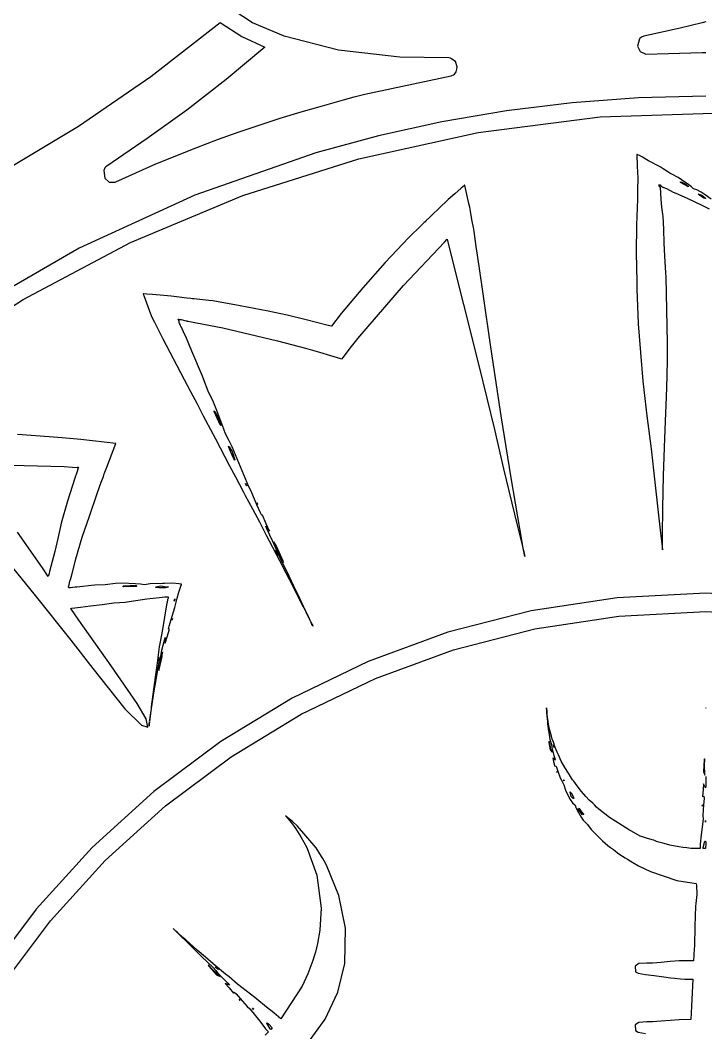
# Model space of a CAD drawing. Extents: x 0 to 285, y 0 to 248.
# Drawn here: x 109.45 to 142.7, y 144.62 to 193.77 of the extents above; entities that cross this region are included whole.
import ezdxf

# ---------------------------------------------------------------- set-up
doc = ezdxf.new("R2010")
doc.units = 0

msp = doc.modelspace()

# ---------------------------------------------------------------- linework, layer by layer
at = {"layer": 'Layer 1'}
for p, q in [((120.718602, 193.645054), (119.358, 194.534)), ((115.791222, 191.035358), (119.146678, 193.656384)), ((119.146678, 193.656384), (120.190856, 192.982339)), ((122.212082, 193.003977), (120.718602, 193.645054)), ((142.697285, 193.683545), (142.519671, 193.63318)), ((141.458571, 193.374831), (139.695751, 192.99886)), ((142.519671, 193.63318), (141.458571, 193.374831)), ((120.190856, 192.982339), (121.318208, 192.459154)), ((122.255485, 192.991238), (122.212082, 193.003977)), ((124.883255, 192.317218), (122.255485, 192.991238)), ((139.480362, 192.857687), (139.390739, 192.500236)), ((139.507323, 192.886869), (139.480362, 192.857687)), ((139.580946, 192.950569), (139.507323, 192.886869)), ((139.695751, 192.99886), (139.580946, 192.950569)), ((121.318208, 192.459154), (119.441618, 190.883284)), ((127.855208, 191.968488), (124.883255, 192.317218)), ((139.390739, 192.500236), (139.510118, 192.245994)), ((139.510118, 192.245994), (139.765671, 192.12945)), ((139.797373, 192.122784), (142.523224, 192.193001)), ((142.523224, 192.193001), (142.697282, 192.197889)), ((130.242655, 191.934731), (127.855208, 191.968488)), ((130.311094, 191.919917), (130.242655, 191.934731)), ((130.33598, 191.914289), (130.311094, 191.919917)), ((130.55617, 191.756511), (130.33598, 191.914289)), ((130.644844, 191.500552), (130.55617, 191.756511)), ((139.765671, 192.12945), (139.797373, 192.122784)), ((130.508113, 191.150212), (130.588699, 191.257609)), ((130.588699, 191.257609), (130.632401, 191.392709)), ((130.632401, 191.392709), (130.644844, 191.500552)), ((112.283998, 188.628303), (115.791222, 191.035358)), ((119.441618, 190.883284), (118.486141, 190.153418)), ((126.1667, 190.173563), (130.34887, 191.062526)), ((130.34887, 191.062526), (130.389902, 191.080588)), ((130.389902, 191.080588), (130.464267, 191.113176)), ((130.464267, 191.113176), (130.508113, 191.150212)), ((118.486141, 190.153418), (117.537923, 189.406659)), ((124.103321, 189.615822), (125.131231, 189.909279)), ((125.131231, 189.909279), (125.645411, 190.054748)), ((125.645411, 190.054748), (126.1667, 190.173563)), ((136.21453, 189.763556), (133.035707, 189.376092)), ((139.436359, 189.998656), (136.21453, 189.763556)), ((142.697391, 190.077815), (139.436359, 189.998656)), ((117.537923, 189.406659), (115.600473, 188.025289)), ((122.051341, 189.017796), (123.074961, 189.324735)), ((123.074961, 189.324735), (124.103321, 189.615822)), ((133.035707, 189.376092), (129.903692, 188.839842)), ((137.579973, 189.07365), (143.581185, 189.279222)), ((120.026771, 188.331483), (122.051341, 189.017796)), ((129.903692, 188.839842), (126.822286, 188.15838)), ((131.667052, 188.323746), (137.579973, 189.07365)), ((108.635214, 186.441775), (112.283998, 188.628303)), ((119.016931, 187.981291), (120.026771, 188.331483)), ((125.877052, 187.045918), (131.667052, 188.323746)), ((115.600473, 188.025289), (113.646263, 186.683919)), ((118.023227, 187.58725), (119.016931, 187.981291)), ((126.822286, 188.15838), (123.795292, 187.335285)), ((116.034497, 186.802278), (118.023227, 187.58725)), ((123.795292, 187.335285), (117.919745, 185.278501)), ((139.355823, 187.257549), (139.355527, 187.241403)), ((139.373885, 187.248958), (139.355823, 187.257549)), ((114.086807, 185.919239), (116.034497, 186.802278)), ((120.244601, 185.256572), (125.877052, 187.045918)), ((139.355527, 187.241403), (139.371822, 186.679375)), ((139.410326, 187.231477), (139.373885, 187.248958)), ((139.483802, 187.193705), (139.410326, 187.231477)), ((139.631345, 187.113119), (139.483802, 187.193705)), ((139.92347, 186.949281), (139.631345, 187.113119)), ((140.481942, 186.650193), (139.92347, 186.949281)), ((113.560775, 186.596814), (113.505816, 186.480821)), ((113.505816, 186.480821), (113.555441, 186.104704)), ((113.607881, 186.644812), (113.560775, 186.596814)), ((113.646263, 186.683919), (113.607881, 186.644812)), ((139.371822, 186.679375), (139.382637, 186.389327)), ((139.382637, 186.389327), (139.405006, 186.092757)), ((140.629485, 186.561756), (140.481942, 186.650193)), ((140.851244, 186.40814), (140.629485, 186.561756)), ((140.958488, 186.337181), (140.851244, 186.40814)), ((141.002783, 186.313037), (140.958488, 186.337181)), ((141.045444, 186.295852), (141.002783, 186.313037)), ((141.353272, 186.13542), (141.045444, 186.295852)), ((113.555441, 186.104704), (113.770304, 185.910821)), ((113.770304, 185.910821), (114.059696, 185.913758)), ((114.059696, 185.913758), (114.086807, 185.919239)), ((139.396412, 185.943882), (139.389746, 185.693833)), ((139.405006, 186.092757), (139.396412, 185.943882)), ((140.424886, 185.774084), (140.427406, 185.779418)), ((140.427406, 185.779418), (140.434219, 185.779861)), ((140.434219, 185.779861), (140.448894, 185.780454)), ((140.448894, 185.780454), (140.464894, 185.780158)), ((140.464894, 185.780158), (140.473335, 185.779875)), ((140.473335, 185.779875), (140.47778, 185.779593)), ((140.47778, 185.779593), (140.481929, 185.776771)), ((141.522591, 186.026245), (141.353272, 186.13542)), ((141.463347, 185.910539), (141.501, 185.919)), ((141.473273, 185.892759), (141.463347, 185.910539)), ((141.823762, 185.688185), (141.473273, 185.892759)), ((141.501, 185.919), (141.50053, 185.918238)), ((141.50053, 185.918238), (141.692368, 185.819136)), ((141.873957, 185.772192), (141.522591, 186.026245)), ((141.692368, 185.819136), (141.849094, 185.712775)), ((130.521619, 185.336859), (130.208313, 185.060586)), ((130.836861, 185.612838), (130.521619, 185.336859)), ((130.995072, 185.750602), (130.836861, 185.612838)), ((131.004849, 185.759196), (130.995072, 185.750602)), ((131.007516, 185.756825), (131.004849, 185.759196)), ((131.008848, 185.751195), (131.007516, 185.756825)), ((131.014182, 185.728533), (131.008848, 185.751195)), ((131.0247, 185.683053), (131.014182, 185.728533)), ((131.04603, 185.592248), (131.0247, 185.683053)), ((131.21461, 184.86727), (131.04603, 185.592248)), ((139.386489, 185.591471), (139.382933, 185.51607)), ((139.382933, 185.51607), (139.385304, 185.213429)), ((139.388561, 185.630136), (139.386489, 185.591471)), ((139.389746, 185.693833), (139.388561, 185.630136)), ((140.443405, 185.725051), (140.424886, 185.774084)), ((140.468884, 185.687575), (140.443405, 185.725051)), ((140.501918, 185.668759), (140.468884, 185.687575)), ((140.481929, 185.776771), (140.523697, 185.724774)), ((140.508288, 185.664909), (140.501918, 185.668759)), ((140.505917, 185.657205), (140.507992, 185.661946)), ((140.529624, 185.069698), (140.505917, 185.657205)), ((140.507992, 185.661946), (140.509027, 185.662982)), ((140.509027, 185.662982), (140.508288, 185.664909)), ((140.523697, 185.724774), (140.535551, 185.709368)), ((140.535551, 185.709368), (140.537032, 185.707443)), ((140.537032, 185.707443), (140.538364, 185.706111)), ((140.538364, 185.706111), (140.543995, 185.703444)), ((140.543995, 185.703444), (140.566364, 185.692629)), ((140.566364, 185.692629), (140.610955, 185.671149)), ((140.610955, 185.671149), (140.788126, 185.599747)), ((140.788126, 185.599747), (141.123061, 185.425537)), ((141.123061, 185.425537), (141.252384, 185.370284)), ((141.252384, 185.370284), (141.79545, 185.132371)), ((141.851168, 185.683443), (141.823762, 185.688185)), ((141.849094, 185.712775), (141.851168, 185.683443)), ((142.000909, 185.673979), (141.873957, 185.772192)), ((142.097643, 185.589245), (142.000909, 185.673979)), ((142.272296, 185.526287), (142.097643, 185.589245)), ((142.478056, 185.417555), (142.272296, 185.526287)), ((142.330387, 185.322436), (142.367273, 185.329991)), ((142.331, 185.323), (142.330387, 185.322436)), ((142.412914, 185.253108), (142.331, 185.323)), ((142.367273, 185.329991), (142.509795, 185.278737)), ((142.675521, 185.294602), (142.478056, 185.417555)), ((142.968089, 185.083655), (142.675521, 185.294602)), ((117.919745, 185.278501), (112.307467, 182.698102)), ((114.804327, 182.972114), (120.244601, 185.256572)), ((130.052769, 184.918228), (129.895597, 184.767279)), ((130.208313, 185.060586), (130.052769, 184.918228)), ((131.256097, 184.686543), (131.21461, 184.86727)), ((139.389896, 185.086181), (139.346786, 183.813991)), ((139.385304, 185.213429), (139.389896, 185.086181)), ((140.572141, 184.692249), (140.529624, 185.069698)), ((141.79545, 185.132371), (142.547388, 184.768993)), ((142.608748, 185.135489), (142.412914, 185.253108)), ((142.509795, 185.278737), (142.689483, 185.122304)), ((142.690669, 185.108528), (142.608748, 185.135489)), ((142.689483, 185.122304), (142.690669, 185.108528)), ((129.895597, 184.767279), (129.294611, 184.185845)), ((131.276835, 184.596181), (131.256097, 184.686543)), ((131.29387, 184.497522), (131.276835, 184.596181)), ((131.360976, 184.101999), (131.29387, 184.497522)), ((140.613627, 184.346202), (140.572141, 184.692249)), ((140.62696, 184.25258), (140.613627, 184.346202)), ((142.547388, 184.768993), (142.859658, 184.614053)), ((129.048706, 183.947192), (128.896422, 183.801424)), ((129.086778, 183.983633), (129.048706, 183.947192)), ((129.145141, 184.040077), (129.086778, 183.983633)), ((129.294611, 184.185845), (129.145141, 184.040077)), ((131.442451, 183.618039), (131.360976, 184.101999)), ((139.346786, 183.813991), (139.330494, 182.475731)), ((140.660437, 183.617521), (140.62696, 184.25258)), ((128.896422, 183.801424), (128.297953, 183.216437)), ((131.479634, 183.395084), (131.442451, 183.618039)), ((131.497558, 183.274056), (131.479634, 183.395084)), ((140.686508, 182.949874), (140.660437, 183.617521)), ((109.590858, 180.208951), (114.804327, 182.972114)), ((128.297953, 183.216437), (127.151383, 182.014607)), ((128.044665, 180.894424), (130.021395, 182.995144)), ((130.021395, 182.995144), (130.14879, 183.12743)), ((130.14879, 183.12743), (130.158715, 183.137799)), ((130.158715, 183.137799), (130.163753, 183.116469)), ((130.163753, 183.116469), (130.945612, 179.967539)), ((131.568367, 182.789946), (131.497558, 183.274056)), ((140.7311, 182.028763), (140.686508, 182.949874)), ((112.307467, 182.698102), (106.988873, 179.622702)), ((131.709391, 181.82173), (131.568367, 182.789946)), ((139.330494, 182.475731), (139.34975, 181.074221)), ((127.151383, 182.014607), (126.060063, 180.779007)), ((140.765765, 181.520659), (140.7311, 182.028763)), ((131.920042, 180.36926), (131.709391, 181.82173)), ((140.781468, 181.298454), (140.765765, 181.520659)), ((125.817145, 178.310644), (128.044665, 180.894424)), ((139.34975, 181.074221), (139.361, 180.724)), ((140.848868, 178.114424), (140.781468, 181.298454)), ((115.415311, 180.488651), (115.406563, 180.489244)), ((115.406563, 180.489244), (115.407895, 180.483317)), ((115.407895, 180.483317), (115.414, 180.469)), ((115.414, 180.469), (115.438297, 180.412115)), ((115.449974, 180.485984), (115.415311, 180.488651)), ((115.438297, 180.412115), (115.771751, 179.520189)), ((115.589815, 180.472059), (115.449974, 180.485984)), ((115.865495, 180.447023), (115.589815, 180.472059)), ((116.410635, 180.407027), (115.865495, 180.447023)), ((116.589437, 180.393844), (116.410635, 180.407027)), ((116.775938, 180.375178), (116.589437, 180.393844)), ((117.153537, 180.330305), (116.775938, 180.375178)), ((126.060063, 180.779007), (125.018223, 179.534977)), ((139.361, 180.724), (139.424847, 179.03762)), ((139.361, 180.724), (139.361, 180.724)), ((104.638822, 176.983489), (109.590858, 180.208951)), ((117.531432, 180.280679), (117.153537, 180.330305)), ((117.719714, 180.255793), (117.531432, 180.280679)), ((117.813779, 180.243657), (117.719714, 180.255793)), ((117.87348, 180.236695), (117.813779, 180.243657)), ((118.599936, 180.159069), (117.87348, 180.236695)), ((118.796216, 180.139367), (118.599936, 180.159069)), ((120.112556, 179.906647), (118.796216, 180.139367)), ((121.470366, 179.636744), (120.112556, 179.906647)), ((130.945612, 179.967539), (131.705255, 176.941859)), ((132.264311, 178.01079), (131.920042, 180.36926)), ((115.771751, 179.520189), (115.786268, 179.477229)), ((115.786268, 179.477229), (115.80687, 179.429085)), ((115.80687, 179.429085), (115.855161, 179.325834)), ((122.393698, 179.445352), (121.470366, 179.636744)), ((123.315844, 179.216628), (122.393698, 179.445352)), ((125.018223, 179.534977), (124.540336, 178.917989)), ((115.855161, 179.325834), (115.960633, 179.11237)), ((115.960633, 179.11237), (116.176318, 178.682331)), ((117.111049, 179.255012), (117.110456, 179.257233)), ((117.110456, 179.257233), (117.113863, 179.256641)), ((117.115344, 179.244198), (117.111049, 179.255012)), ((117.113863, 179.256641), (117.120678, 179.255605)), ((117.123788, 179.222718), (117.115344, 179.244198)), ((117.120678, 179.255605), (117.173414, 179.247754)), ((117.152377, 179.139318), (117.123788, 179.222718)), ((117.164821, 179.096951), (117.152377, 179.139318)), ((117.179931, 179.053102), (117.164821, 179.096951)), ((117.173414, 179.247754), (117.263776, 179.233386)), ((117.221113, 178.95963), (117.179931, 179.053102)), ((117.24452, 178.895337), (117.221113, 178.95963)), ((117.263776, 179.233386), (117.485388, 179.180353)), ((117.485388, 179.180353), (117.533975, 179.1685)), ((117.533975, 179.1685), (117.539755, 179.167021)), ((117.539755, 179.167021), (117.551309, 179.164651)), ((117.551309, 179.164651), (117.591899, 179.157242)), ((117.591899, 179.157242), (117.672781, 179.142132)), ((117.672781, 179.142132), (117.995866, 179.081545)), ((117.995866, 179.081545), (119.274426, 178.832975)), ((124.321984, 178.967169), (123.315844, 179.216628)), ((124.53693, 178.913829), (124.321984, 178.967169)), ((124.538855, 178.913547), (124.53693, 178.913829)), ((124.540336, 178.917989), (124.538855, 178.913547)), ((139.424847, 179.03762), (139.652236, 176.24452)), ((116.176318, 178.682331), (116.28446, 178.468125)), ((116.28446, 178.468125), (116.322826, 178.393317)), ((117.256074, 178.881266), (117.24452, 178.895337)), ((117.261555, 178.874157), (117.256074, 178.881266)), ((117.264377, 178.870747), (117.261555, 178.874157)), ((117.265712, 178.868969), (117.264377, 178.870747)), ((117.26808, 178.864527), (117.265712, 178.868969)), ((117.305855, 178.788976), (117.26808, 178.864527)), ((117.377404, 178.636692), (117.305855, 178.788976)), ((117.509097, 178.328274), (117.377404, 178.636692)), ((119.274426, 178.832975), (121.929766, 178.205618)), ((116.322826, 178.393317), (116.351121, 178.339099)), ((116.351121, 178.339099), (117.398591, 176.333779)), ((117.767299, 177.709954), (117.509097, 178.328274)), ((121.929766, 178.205618), (123.290096, 177.850538)), ((125.113204, 177.393682), (125.522206, 177.936897)), ((125.522206, 177.936897), (125.706043, 178.176137)), ((125.706043, 178.176137), (125.817145, 178.310644)), ((132.781748, 174.56856), (132.264311, 178.01079)), ((140.835389, 177.318787), (140.848868, 178.114424)), ((118.293925, 176.484424), (117.767299, 177.709954)), ((123.290096, 177.850538), (123.966483, 177.653073)), ((123.966483, 177.653073), (124.497108, 177.498415)), ((124.497108, 177.498415), (124.82019, 177.401384)), ((124.82019, 177.401384), (124.981807, 177.352204)), ((124.981807, 177.352204), (125.062542, 177.327464)), ((125.062542, 177.327464), (125.113204, 177.393682)), ((131.705255, 176.941859), (132.44534, 173.906109)), ((140.821464, 176.490708), (140.835389, 177.318787)), ((118.361179, 176.316141), (118.293925, 176.484424)), ((140.786356, 175.473608), (140.821464, 176.490708)), ((117.398591, 176.333779), (117.713528, 175.740644)), ((118.570049, 175.767149), (118.361179, 176.316141)), ((139.652236, 176.24452), (139.84584, 174.56881)), ((117.713528, 175.740644), (118.030393, 175.152691)), ((118.826326, 175.223491), (118.570049, 175.767149)), ((140.756581, 174.710708), (140.786356, 175.473608)), ((118.030393, 175.152691), (118.320441, 174.562074)), ((118.960381, 174.897149), (118.826326, 175.223491)), ((118.320441, 174.562074), (118.43747, 174.348906)), ((118.856, 174.813), (118.85539, 174.81264)), ((118.85539, 174.81264), (118.896877, 174.781827)), ((118.859252, 174.778718), (118.856, 174.813)), ((119.149153, 174.128845), (118.859252, 174.778718)), ((118.896877, 174.781827), (119.05968, 174.442743)), ((119.231472, 174.181948), (118.960381, 174.897149)), ((133.266301, 171.55725), (132.781748, 174.56856)), ((139.84584, 174.56881), (140.04449, 172.95857)), ((140.707845, 173.471848), (140.756581, 174.710708)), ((118.43747, 174.348906), (118.927946, 173.443648)), ((119.05968, 174.442743), (119.183965, 174.132697)), ((119.175817, 174.092404), (119.149153, 174.128845)), ((119.183965, 174.132697), (119.175817, 174.092404)), ((119.328203, 173.914562), (119.231472, 174.181948)), ((110.849853, 173.549595), (109.314563, 173.664843)), ((111.479581, 173.501005), (110.849853, 173.549595)), ((112.397282, 173.418345), (111.479581, 173.501005)), ((119.399013, 173.698134), (119.328203, 173.914562)), ((119.55826, 173.423196), (119.399013, 173.698134)), ((132.44534, 173.906109), (132.896562, 171.995899)), ((114.093432, 173.213325), (112.397282, 173.418345)), ((113.650801, 172.078455), (114.093432, 173.213325)), ((118.927946, 173.443648), (119.601966, 172.137978)), ((119.55, 173.095), (119.590885, 173.063594)), ((119.613114, 172.913533), (119.55, 173.095)), ((119.55, 173.095), (119.55, 173.095)), ((119.734688, 173.053596), (119.55826, 173.423196)), ((119.590885, 173.063594), (119.721836, 172.838725)), ((119.898823, 172.674369), (119.734688, 173.053596)), ((140.644294, 171.662668), (140.707845, 173.471848)), ((119.778877, 172.543047), (119.613114, 172.913533)), ((119.721836, 172.838725), (119.858272, 172.435943)), ((119.807615, 172.482755), (119.778877, 172.543047)), ((120.138802, 172.089379), (119.898823, 172.674369)), ((140.04449, 172.95857), (140.230105, 171.34581)), ((107.025279, 172.226359), (111.588899, 172.09674)), ((111.588899, 172.09674), (111.984422, 172.07526)), ((111.984422, 172.07526), (112.209737, 172.062521)), ((112.209737, 172.062521), (112.223811, 172.061632)), ((112.266029, 172.032004), (112.212107, 171.868166)), ((112.223811, 172.061632), (112.230773, 172.061336)), ((112.230773, 172.061336), (112.232255, 172.061336)), ((112.232255, 172.061336), (112.233141, 172.061928)), ((112.233141, 172.061928), (112.234919, 172.062964)), ((112.234919, 172.062964), (112.239364, 172.065188)), ((112.239364, 172.065188), (112.261733, 172.070669)), ((112.261733, 172.070669), (112.274027, 172.071558)), ((112.26825, 172.040891), (112.266029, 172.032004)), ((112.274027, 172.071558), (112.26825, 172.040891)), ((113.55541, 171.824105), (113.650801, 172.078455)), ((119.601966, 172.137978), (119.884905, 171.59728)), ((119.855167, 172.416538), (119.807615, 172.482755)), ((119.858272, 172.435943), (119.855167, 172.416538)), ((120.541287, 171.115386), (120.138802, 172.089379)), ((112.103226, 171.535452), (111.743554, 170.424282)), ((112.212107, 171.868166), (112.103226, 171.535452)), ((113.384017, 171.340887), (113.483119, 171.618196)), ((113.483119, 171.618196), (113.510376, 171.694486)), ((113.510376, 171.694486), (113.55541, 171.824105)), ((119.884905, 171.59728), (120.277614, 170.856602)), ((132.896562, 171.995899), (133.554732, 169.258789)), ((133.681083, 169.09449), (133.266301, 171.55725)), ((140.611852, 170.077618), (140.644294, 171.662668)), ((113.188626, 170.789081), (113.384017, 171.340887)), ((120.431951, 171.166992), (120.383065, 171.274095)), ((120.383065, 171.274095), (120.394, 171.267)), ((120.394, 171.267), (120.39373, 171.26654)), ((120.39373, 171.26654), (120.442467, 171.161215)), ((120.442467, 171.161215), (120.431951, 171.166992)), ((120.646909, 170.903402), (120.541287, 171.115386)), ((140.230105, 171.34581), (140.336762, 170.33049)), ((112.809842, 169.696431), (113.188626, 170.789081)), ((120.277614, 170.856602), (120.363237, 170.695431)), ((120.363237, 170.695431), (120.709577, 170.054002)), ((120.932961, 170.247161), (120.646909, 170.903402)), ((111.743554, 170.424282), (111.437504, 169.359172)), ((120.709577, 170.054002), (121.052068, 169.41598)), ((121.099909, 169.863338), (120.932961, 170.247161)), ((120.957449, 170.298149), (120.935229, 170.342144)), ((120.935229, 170.342144), (120.957, 170.282)), ((120.957, 170.282), (120.97478, 170.253115)), ((120.957, 170.282), (120.957, 170.282)), ((120.97478, 170.253115), (120.957449, 170.298149)), ((140.336762, 170.33049), (140.505195, 168.87372)), ((140.599113, 168.779948), (140.611852, 170.077618)), ((112.462463, 168.671481), (112.809842, 169.696431)), ((121.174416, 169.72424), (121.099909, 169.863338)), ((121.201227, 169.746905), (121.174416, 169.72424)), ((121.38284, 169.328421), (121.201227, 169.746905)), ((111.402545, 169.198743), (111.269816, 168.610939)), ((111.437504, 169.359172), (111.402545, 169.198743)), ((121.052068, 169.41598), (121.383004, 168.766996)), ((121.431873, 169.041629), (121.36151, 169.200876)), ((121.36151, 169.200876), (121.537199, 168.968153)), ((121.537199, 168.968153), (121.38284, 169.328421)), ((133.554732, 169.258789), (133.854706, 168.033409)), ((133.845957, 168.141991), (133.681083, 169.09449)), ((110.525276, 167.186471), (109.314706, 168.924391)), ((111.269816, 168.610939), (111.127901, 167.974545)), ((112.155377, 167.625491), (112.462463, 168.671481)), ((121.383004, 168.766996), (121.524324, 168.499907)), ((121.684148, 168.495304), (121.431873, 169.041629)), ((140.505195, 168.87372), (140.587705, 168.22118)), ((140.597778, 168.277768), (140.599113, 168.779948)), ((121.524324, 168.499907), (122.029321, 167.538504)), ((121.836582, 168.177403), (121.684148, 168.495304)), ((121.743, 168.443), (122.060012, 167.782601)), ((121.882703, 168.230428), (121.743, 168.443)), ((121.743, 168.443), (121.743, 168.443)), ((121.9185, 167.986308), (121.836582, 168.177403)), ((122.201332, 167.513584), (121.882703, 168.230428)), ((133.920774, 167.740617), (133.845957, 168.141991)), ((140.587705, 168.22118), (140.602185, 168.065711)), ((140.602185, 168.065711), (140.597778, 168.277768)), ((108.4164, 167.99167), (110.17048, 165.84237)), ((111.127901, 167.974545), (110.878293, 167.005146)), ((112.104269, 167.414544), (112.155377, 167.625491)), ((121.911686, 167.818828), (121.814212, 168.022217)), ((121.814212, 168.022217), (121.908, 167.845)), ((121.908, 167.845), (121.90798, 167.8449)), ((121.90798, 167.8449), (121.934348, 167.779571)), ((121.934348, 167.779571), (121.911686, 167.818828)), ((122.026343, 167.740699), (121.9185, 167.986308)), ((122.488527, 166.782112), (122.026343, 167.740699)), ((122.060012, 167.782601), (122.188, 167.508253)), ((133.854706, 168.033409), (133.920774, 167.740617)), ((110.813707, 166.771396), (110.525276, 167.186471)), ((111.97791, 166.917551), (112.104269, 167.414544)), ((122.029321, 167.538504), (122.335814, 166.942999)), ((122.188, 167.508253), (122.222812, 167.447666)), ((122.222812, 167.447666), (122.201332, 167.513584)), ((110.833852, 166.857166), (110.813707, 166.771396)), ((110.846888, 166.909755), (110.833852, 166.857166)), ((110.878293, 167.005146), (110.846888, 166.909755)), ((111.88621, 166.598465), (111.890655, 166.613575)), ((111.890655, 166.613575), (111.908435, 166.674016)), ((111.908435, 166.674016), (111.97791, 166.917551)), ((122.335814, 166.942999), (122.666897, 166.295943)), ((122.719768, 166.295338), (122.488527, 166.782112)), ((111.791545, 166.250197), (111.796876, 166.280863)), ((111.806655, 166.22546), (111.791545, 166.250197)), ((111.796876, 166.280863), (111.805625, 166.310194)), ((111.805625, 166.310194), (111.820142, 166.366484)), ((111.832281, 166.220422), (111.806655, 166.22546)), ((111.820142, 166.366484), (111.833178, 166.474773)), ((111.885621, 166.221461), (111.832281, 166.220422)), ((111.833178, 166.474773), (111.860881, 166.535213)), ((111.860881, 166.535213), (111.879397, 166.580837)), ((111.879397, 166.580837), (111.883842, 166.591948)), ((111.883842, 166.591948), (111.88621, 166.598465)), ((112.002354, 166.230645), (111.885621, 166.221461)), ((112.121751, 166.248865), (112.002354, 166.230645)), ((112.190932, 166.255384), (112.121751, 166.248865)), ((112.335362, 166.266346), (112.190932, 166.255384)), ((112.909684, 166.331539), (112.335362, 166.266346)), ((113.065521, 166.341168), (112.909684, 166.331539)), ((113.569629, 166.358203), (113.065521, 166.341168)), ((114.076847, 166.425606), (113.569629, 166.358203)), ((114.381709, 166.435679), (114.076847, 166.425606)), ((115.042391, 166.405312), (114.381709, 166.435679)), ((114.431188, 166.272936), (114.466, 166.307)), ((114.460669, 166.261232), (114.431188, 166.272936)), ((115.069656, 166.28138), (114.460669, 166.261232)), ((114.466, 166.307), (114.786864, 166.333072)), ((114.466, 166.307), (114.466, 166.307)), ((114.786864, 166.333072), (115.073802, 166.324628)), ((115.286815, 166.385164), (115.042391, 166.405312)), ((115.105947, 166.294712), (115.069656, 166.28138)), ((115.073802, 166.324628), (115.105947, 166.294712)), ((115.482355, 166.359685), (115.286815, 166.385164)), ((115.744999, 166.408422), (115.482355, 166.359685)), ((116.088229, 166.42916), (115.744999, 166.408422)), ((116.014011, 166.233884), (116.049, 166.266)), ((116.176517, 166.216104), (116.014011, 166.233884)), ((116.048664, 166.266026), (116.261832, 166.305873)), ((116.049, 166.266), (116.048664, 166.266026)), ((116.260949, 166.416273), (116.088229, 166.42916)), ((116.515601, 166.222916), (116.176517, 166.216104)), ((116.347458, 166.419378), (116.260949, 166.416273)), ((116.261832, 166.305873), (116.34791, 166.29032)), ((116.393235, 166.423526), (116.347458, 166.419378)), ((116.34791, 166.29032), (116.391905, 166.28395)), ((116.391905, 166.28395), (116.440346, 166.278616)), ((116.453376, 166.430339), (116.393235, 166.423526)), ((116.440346, 166.278616), (116.63307, 166.262174)), ((116.828604, 166.449152), (116.453376, 166.430339)), ((116.57115, 166.226176), (116.515601, 166.222916)), ((116.643145, 166.248545), (116.57115, 166.226176)), ((116.63307, 166.262174), (116.643145, 166.248545)), ((117.135839, 166.407666), (116.828604, 166.449152)), ((117.228572, 166.391966), (117.135839, 166.407666)), ((117.145912, 166.008737), (117.2422, 166.302194)), ((117.255532, 166.38826), (117.228572, 166.391966)), ((117.2422, 166.302194), (117.266051, 166.371521)), ((117.269457, 166.386335), (117.255532, 166.38826)), ((117.266051, 166.371521), (117.269011, 166.379816)), ((117.269011, 166.379816), (117.270493, 166.383965)), ((117.271235, 166.386039), (117.269457, 166.386335)), ((117.270493, 166.383965), (117.271235, 166.386039)), ((122.666897, 166.295943), (123.131897, 165.375278)), ((123.007152, 165.691101), (122.719768, 166.295338)), ((110.17048, 165.84237), (111.90797, 163.67618)), ((114.7375, 165.551591), (115.594171, 165.678097)), ((115.594171, 165.678097), (116.203009, 165.742983)), ((116.203009, 165.742983), (116.464767, 165.772461)), ((116.464767, 165.772461), (116.526391, 165.78209)), ((116.526391, 165.78209), (116.624457, 165.775571)), ((116.597355, 165.642255), (116.592464, 165.620925)), ((116.60046, 165.648625), (116.597355, 165.642255)), ((116.606087, 165.658994), (116.60046, 165.648625)), ((116.626235, 165.701064), (116.606087, 165.658994)), ((116.624457, 165.775571), (116.626235, 165.701064)), ((116.923865, 165.5766), (116.951701, 165.67452)), ((116.957032, 165.664891), (116.929939, 165.566381)), ((116.951701, 165.67452), (116.957032, 165.664891)), ((116.989625, 165.461376), (117.056729, 165.707132)), ((117.056729, 165.707132), (117.145912, 166.008737)), ((123.417785, 164.82199), (123.007152, 165.691101)), ((138.398633, 165.735236), (134.223034, 165.096161)), ((142.697, 165.953), (138.398633, 165.735236)), ((146.99535, 165.735235), (142.697, 165.953)), ((111.897589, 165.213842), (111.952399, 165.220658)), ((112.29178, 164.647518), (111.897589, 165.213842)), ((111.952399, 165.220658), (112.376807, 165.274133)), ((112.376807, 165.274133), (112.858399, 165.336202)), ((112.858399, 165.336202), (113.425315, 165.4119)), ((113.425315, 165.4119), (113.983341, 165.489672)), ((113.983341, 165.489672), (114.534704, 165.52478)), ((114.534704, 165.52478), (114.7375, 165.551591)), ((116.544913, 165.385831), (116.443878, 164.784845)), ((116.572466, 165.535598), (116.544913, 165.385831)), ((116.592464, 165.620925), (116.572466, 165.535598)), ((116.768753, 164.685441), (116.943852, 165.262726)), ((116.929939, 165.566381), (116.923865, 165.5766)), ((116.943852, 165.262726), (116.989625, 165.461376)), ((123.131897, 165.375278), (123.177225, 165.287431)), ((123.177225, 165.287431), (123.247738, 165.159443)), ((123.247738, 165.159443), (123.457646, 164.729551)), ((113.85491, 162.430218), (112.29178, 164.647518)), ((116.443878, 164.784845), (116.346551, 164.187858)), ((116.669504, 164.351245), (116.768753, 164.685441)), ((116.810037, 164.652085), (116.823961, 164.689561)), ((116.813, 164.682), (116.810037, 164.652085)), ((116.832993, 164.731047), (116.813, 164.682)), ((116.813, 164.682), (116.813, 164.682)), ((116.823961, 164.689561), (116.832993, 164.731047)), ((123.523404, 164.597268), (123.417785, 164.82199)), ((123.457646, 164.729551), (123.523404, 164.597268)), ((134.223034, 165.096161), (130.191529, 164.057099)), ((134.403018, 164.220346), (138.489932, 164.845858)), ((138.489932, 164.845858), (142.697, 165.059)), ((142.697, 165.0593), (146.904103, 164.846158)), ((142.697, 165.059), (142.697, 165.0593)), ((116.346551, 164.187858), (116.236484, 163.597091)), ((116.577954, 163.842545), (116.684021, 164.204591)), ((116.646246, 164.21822), (116.669504, 164.351245)), ((116.684021, 164.204591), (116.646246, 164.21822)), ((123.597374, 164.442511), (123.539601, 164.562354)), ((123.539601, 164.562354), (123.591301, 164.454362)), ((123.591301, 164.454362), (123.635, 164.364)), ((123.635, 164.364), (123.597374, 164.442511)), ((123.635, 164.364), (123.635, 164.364)), ((123.635, 164.364), (123.636185, 164.36148)), ((123.636185, 164.36148), (123.635, 164.364)), ((123.635, 164.364), (123.635, 164.364)), ((130.45713, 163.203337), (134.403018, 164.220346)), ((111.90797, 163.67618), (112.97633, 162.29926)), ((116.326272, 163.190451), (116.443301, 163.668338)), ((116.443301, 163.668338), (116.480926, 163.805365)), ((116.480926, 163.805365), (116.487446, 163.535312)), ((116.487446, 163.535312), (116.577954, 163.842545)), ((130.191529, 164.057099), (126.325442, 162.639375)), ((116.196783, 163.349557), (116.072645, 162.439854)), ((116.236484, 163.597091), (116.196783, 163.349557)), ((116.267462, 162.904402), (116.326272, 163.190451)), ((126.673141, 161.815703), (130.45713, 163.203337)), ((116.14184, 162.69047), (116.127165, 162.636402)), ((116.130571, 162.675806), (116.163755, 162.860235)), ((116.142, 162.69), (116.14184, 162.69047)), ((116.163755, 162.860235), (116.142, 162.69)), ((116.178582, 162.525764), (116.227169, 162.739525)), ((116.193755, 162.249481), (116.335371, 162.880686)), ((116.227169, 162.739525), (116.267462, 162.904402)), ((116.345, 163.11), (116.228863, 162.507829)), ((116.335371, 162.880686), (116.345, 163.11)), ((116.345, 163.11), (116.345, 163.11)), ((112.97633, 162.29926), (114.52805, 160.34061)), ((115.12695, 160.605478), (113.85491, 162.430218)), ((116.072645, 162.439854), (115.996801, 161.881678)), ((116.028519, 161.655171), (116.178582, 162.525764)), ((116.127165, 162.636402), (116.130571, 162.675806)), ((116.180569, 162.261331), (116.175088, 162.200151)), ((116.175088, 162.200151), (116.193755, 162.249481)), ((116.228863, 162.507829), (116.180569, 162.261331)), ((126.325442, 162.639375), (122.646098, 160.864313)), ((115.996801, 161.881678), (115.917398, 161.279207)), ((123.071923, 160.078318), (126.673141, 161.815703)), ((115.917398, 161.279207), (115.806298, 160.434686)), ((115.866747, 160.684443), (115.954295, 161.220549)), ((115.954295, 161.220549), (116.028519, 161.655171)), ((122.646098, 160.864313), (119.17482, 158.753239)), ((114.52805, 160.34061), (115.339833, 159.555045)), ((115.566175, 159.856946), (115.12695, 160.605478)), ((115.785707, 160.230109), (115.735488, 159.843772)), ((115.747932, 159.922726), (115.866747, 160.684443)), ((115.796965, 160.353211), (115.785707, 160.230109)), ((115.806298, 160.434686), (115.796965, 160.353211)), ((134.978, 160.383), (134.977927, 160.384016)), ((134.977927, 160.384016), (134.978, 160.383)), ((134.978, 160.383), (134.979693, 160.340613)), ((134.980729, 160.334393), (134.978, 160.383)), ((134.978, 160.383), (134.978, 160.383)), ((134.978, 160.383), (134.978, 160.383)), ((134.979693, 160.340613), (134.9831, 160.276916)), ((134.9831, 160.276916), (134.980729, 160.334393)), ((134.983, 160.277), (134.983739, 160.258187)), ((134.983739, 160.263518), (134.983, 160.277)), ((134.983889, 160.257891), (134.983739, 160.263518)), ((134.983739, 160.258187), (134.983889, 160.257891)), ((134.990856, 160.187478), (134.984339, 160.258288)), ((134.984339, 160.258288), (134.987006, 160.138888)), ((142.697, 160.382), (142.697037, 160.380445)), ((142.697037, 160.380445), (142.697, 160.382)), ((115.64127, 159.453461), (115.566175, 159.856946)), ((115.723192, 159.721262), (115.747932, 159.922726)), ((115.735488, 159.843772), (115.723192, 159.721262)), ((119.67435, 158.012053), (123.071923, 160.078318)), ((134.987006, 160.138888), (135.015595, 159.677001)), ((135.00819, 159.958015), (134.990856, 160.187478)), ((135.027149, 159.888984), (135.00819, 159.958015)), ((135.036181, 159.842174), (135.027149, 159.888984)), ((135.074845, 159.597897), (135.036181, 159.842174)), ((115.339833, 159.555045), (115.64127, 159.453461)), ((115.709184, 159.592142), (115.7, 159.508)), ((115.7, 159.508), (115.708295, 159.581031)), ((115.7, 159.508), (115.7, 159.508)), ((115.708295, 159.581031), (115.720295, 159.690209)), ((115.720295, 159.690209), (115.709184, 159.592142)), ((135.015595, 159.677001), (135.021076, 159.596268)), ((135.021076, 159.596268), (135.031298, 159.516117)), ((135.031298, 159.516117), (135.055592, 159.357463)), ((135.055592, 159.357463), (135.09633, 159.101488)), ((135.126692, 159.356287), (135.074845, 159.597897)), ((135.213351, 159.020316), (135.126692, 159.356287)), ((119.17482, 158.753239), (115.932933, 156.327476)), ((135.098455, 158.749671), (135.093863, 158.714413)), ((135.09633, 159.101488), (135.135438, 158.846991)), ((135.114011, 158.718562), (135.098455, 158.749671)), ((135.135438, 158.846991), (135.210839, 158.602869)), ((135.256754, 158.867292), (135.213351, 159.020316)), ((135.307418, 158.716044), (135.256754, 158.867292)), ((135.093863, 158.714413), (135.124823, 158.525985)), ((135.145563, 158.575165), (135.114011, 158.718562)), ((135.124823, 158.525985), (135.141118, 158.431475)), ((135.141118, 158.431475), (135.162, 158.338)), ((135.187332, 158.384812), (135.145563, 158.575165)), ((135.162, 158.338), (135.243921, 158.234306)), ((135.243921, 158.234306), (135.187332, 158.384812)), ((135.210839, 158.602869), (135.229799, 158.474881)), ((135.229799, 158.474881), (135.246391, 158.375779)), ((135.246391, 158.375779), (135.295867, 158.213422)), ((135.390078, 158.470138), (135.307418, 158.716044)), ((135.312, 158.557), (135.310369, 158.59107)), ((135.310369, 158.59107), (135.320148, 158.571368)), ((135.346812, 158.46797), (135.312, 158.557)), ((135.312, 158.557), (135.312, 158.557)), ((135.320148, 158.571368), (135.346812, 158.46797)), ((135.495846, 158.237869), (135.390078, 158.470138)), ((116.501293, 155.637781), (119.67435, 158.012053)), ((135.397944, 157.85345), (135.275287, 157.957737)), ((135.275287, 157.957737), (135.318989, 157.770494)), ((135.295867, 158.213422), (135.328323, 158.073135)), ((135.318989, 157.770494), (135.380316, 157.555252)), ((135.328323, 158.073135), (135.376614, 157.934925)), ((135.376614, 157.934925), (135.397944, 157.85345)), ((135.55436, 158.10825), (135.495846, 158.237869)), ((135.690795, 157.79583), (135.55436, 158.10825)), ((135.85789, 157.500891), (135.690795, 157.79583)), ((142.62355, 157.867133), (142.595404, 157.297699)), ((142.637325, 157.917202), (142.62355, 157.867133)), ((142.646074, 157.866684), (142.637325, 157.917202)), ((142.644, 157.647), (142.646074, 157.866684)), ((135.380316, 157.555252), (135.421647, 157.576289)), ((135.421647, 157.576289), (135.460012, 157.509036)), ((135.460012, 157.509036), (135.521489, 157.314088)), ((135.48, 157.285), (135.468446, 157.297886)), ((135.468446, 157.297886), (135.473927, 157.274628)), ((135.473927, 157.274628), (135.48563, 157.253148)), ((135.48563, 157.253148), (135.48, 157.285)), ((135.48, 157.285), (135.48, 157.285)), ((135.521489, 157.314088), (135.641332, 156.984783)), ((136.040395, 157.215), (135.85789, 157.500891)), ((142.595404, 157.297699), (142.651849, 157.115341)), ((142.651849, 157.115341), (142.644, 157.647)), ((142.644, 157.647), (142.644, 157.647)), ((135.641332, 156.984783), (135.700598, 156.885085)), ((135.700598, 156.885085), (135.809033, 156.64481)), ((135.825588, 156.84084), (135.800995, 156.891205)), ((135.800995, 156.891205), (135.811367, 156.891205)), ((135.811367, 156.891205), (135.835511, 156.839951)), ((135.826, 156.841), (135.825588, 156.84084)), ((135.835511, 156.839951), (135.826, 156.841)), ((136.086761, 157.144487), (136.040395, 157.215)), ((136.184827, 156.978278), (136.086761, 157.144487)), ((136.24023, 156.899914), (136.184827, 156.978278)), ((136.305706, 156.826587), (136.24023, 156.899914)), ((136.468802, 156.600245), (136.305706, 156.826587)), ((142.702512, 157.063462), (142.694811, 156.626461)), ((115.932933, 156.327476), (112.941763, 153.60835)), ((135.809033, 156.64481), (135.890655, 156.400688)), ((135.890655, 156.400688), (136.020423, 156.11434)), ((136.116082, 156.291551), (136.123784, 156.305773)), ((136.175484, 156.085348), (136.116082, 156.291551)), ((136.123784, 156.305773), (136.16067, 156.283404)), ((136.674564, 156.336712), (136.468802, 156.600245)), ((136.88625, 156.079546), (136.674564, 156.336712)), ((142.569642, 156.422183), (142.546238, 156.09095)), ((142.592457, 156.706604), (142.569642, 156.422183)), ((142.687848, 156.500102), (142.592457, 156.706604)), ((142.694811, 156.626461), (142.687848, 156.500102)), ((136.020423, 156.11434), (136.118918, 155.934209)), ((136.118918, 155.934209), (136.239946, 155.77111)), ((136.16067, 156.283404), (136.17845, 156.256593)), ((136.269402, 155.996762), (136.175484, 156.085348)), ((136.17845, 156.256593), (136.275628, 156.086235)), ((136.306881, 155.995726), (136.269402, 155.996762)), ((136.275628, 156.086235), (136.307, 155.996)), ((136.307, 155.996), (136.306881, 155.995726)), ((137.048903, 155.91319), (136.88625, 156.079546)), ((137.222814, 155.757056), (137.048903, 155.91319)), ((142.546238, 156.09095), (142.600898, 156.098062)), ((142.613641, 155.9837), (142.5929, 155.680029)), ((142.600898, 156.098062), (142.613641, 155.9837)), ((113.573625, 152.976375), (116.501293, 155.637781)), ((136.239946, 155.77111), (136.358603, 155.664453)), ((136.358603, 155.664453), (136.40009, 155.555275)), ((136.40009, 155.555275), (136.462009, 155.425063)), ((136.462009, 155.425063), (136.653104, 155.087906)), ((136.515311, 155.484063), (136.529089, 155.515911)), ((136.599599, 155.340519), (136.515311, 155.484063)), ((136.529089, 155.515911), (136.551012, 155.505689)), ((136.551012, 155.505689), (136.654113, 155.364665)), ((136.724623, 155.203049), (136.599599, 155.340519)), ((136.654113, 155.364665), (136.761513, 155.226898)), ((137.30592, 155.685357), (137.222814, 155.757056)), ((137.394061, 155.57233), (137.30592, 155.685357)), ((137.508273, 155.472336), (137.394061, 155.57233)), ((137.742625, 155.286278), (137.508273, 155.472336)), ((142.526777, 155.688443), (142.521, 155.653484)), ((142.521, 155.653484), (142.522927, 155.617642)), ((142.522927, 155.617642), (142.533, 155.664)), ((142.533, 155.664), (142.526777, 155.688443)), ((142.533, 155.664), (142.533, 155.664)), ((142.5929, 155.680029), (142.557792, 155.160368)), ((122.428188, 155.050198), (122.319996, 155.146617)), ((122.319996, 155.146617), (122.450111, 154.998944)), ((122.648321, 154.869768), (122.428188, 155.050198)), ((122.450111, 154.998944), (122.590545, 154.825623)), ((122.590545, 154.825623), (122.733792, 154.629789)), ((122.896891, 154.65023), (122.648321, 154.869768)), ((136.653104, 155.087906), (136.755613, 154.941845)), ((136.761806, 155.206012), (136.724623, 155.203049)), ((136.755613, 154.941845), (136.966856, 154.725567)), ((136.761513, 155.226898), (136.762, 155.206)), ((136.762, 155.206), (136.761806, 155.206012)), ((137.861872, 155.195324), (137.742625, 155.286278)), ((137.981122, 155.105552), (137.861872, 155.195324)), ((138.816609, 154.560864), (137.981122, 155.105552)), ((142.56594, 154.988531), (142.479862, 154.22415)), ((142.557792, 155.160368), (142.56594, 154.988531)), ((142.677853, 154.844558), (142.68, 154.929)), ((142.688224, 154.836264), (142.677853, 154.844558)), ((142.68, 154.929), (142.679334, 154.9287)), ((142.679334, 154.9287), (142.690592, 154.921738)), ((142.690592, 154.921738), (142.688224, 154.836264)), ((122.733792, 154.629789), (122.821636, 154.508614)), ((122.821636, 154.508614), (122.903703, 154.383437)), ((123.802891, 153.59595), (122.896891, 154.65023)), ((122.903703, 154.383437), (123.062653, 154.130718)), ((136.966856, 154.725567), (137.144027, 154.483807)), ((137.144027, 154.483807), (137.202244, 154.412122)), ((137.202244, 154.412122), (137.691242, 153.941345)), ((139.005483, 154.458945), (138.816609, 154.560864)), ((139.089621, 154.399678), (139.005483, 154.458945)), ((139.524401, 154.166808), (139.089621, 154.399678)), ((123.062653, 154.130718), (123.210492, 153.87222)), ((123.210492, 153.87222), (123.344547, 153.606762)), ((137.691242, 153.941345), (137.81923, 153.827429)), ((139.677128, 154.118071), (139.524401, 154.166808)), ((139.824671, 154.06074), (139.677128, 154.118071)), ((140.10376, 153.978969), (139.824671, 154.06074)), ((140.180643, 153.961638), (140.10376, 153.978969)), ((140.301671, 153.908902), (140.180643, 153.961638)), ((140.427881, 153.87083), (140.301671, 153.908902)), ((140.682231, 153.802984), (140.427881, 153.87083)), ((142.479862, 154.22415), (142.425198, 153.765522)), ((142.572372, 153.60407), (142.652806, 153.911303)), ((142.652806, 153.911303), (142.671026, 153.923156)), ((142.671026, 153.923156), (142.695466, 153.865089)), ((142.695466, 153.865089), (142.696059, 153.816648)), ((112.941763, 153.60835), (110.222632, 150.617185)), ((123.344547, 153.606762), (123.836655, 152.261242)), ((123.937841, 153.391669), (123.802891, 153.59595)), ((124.06435, 153.181614), (123.937841, 153.391669)), ((137.81923, 153.827429), (137.947813, 153.71366)), ((137.947813, 153.71366), (138.080988, 153.604782)), ((138.080988, 153.604782), (138.230159, 153.517677)), ((138.230159, 153.517677), (138.297116, 153.454127)), ((138.297116, 153.454127), (138.410442, 153.356656)), ((138.410442, 153.356656), (138.529839, 153.266884)), ((140.948728, 153.730992), (140.682231, 153.802984)), ((141.218038, 153.671443), (140.948728, 153.730992)), ((141.311217, 153.652185), (141.218038, 153.671443)), ((141.405284, 153.638113), (141.311217, 153.652185)), ((141.593416, 153.608782), (141.405284, 153.638113)), ((141.782287, 153.587006), (141.593416, 153.608782)), ((141.971458, 153.568943), (141.782287, 153.587006)), ((142.18122, 153.562277), (141.971458, 153.568943)), ((142.390832, 153.561685), (142.18122, 153.562277)), ((142.42342, 153.563316), (142.390832, 153.561685)), ((142.425198, 153.765522), (142.42342, 153.563316)), ((142.565108, 153.56793), (142.573, 153.604)), ((142.573255, 153.568076), (142.565108, 153.56793)), ((142.573, 153.604), (142.572372, 153.60407)), ((142.678877, 153.56793), (142.573255, 153.568076)), ((142.696059, 153.816648), (142.678877, 153.56793)), ((110.912219, 150.048707), (113.573625, 152.976375)), ((124.128493, 153.076438), (124.06435, 153.181614)), ((124.188192, 152.968889), (124.128493, 153.076438)), ((124.308478, 152.752761), (124.188192, 152.968889)), ((138.529839, 153.266884), (138.783596, 153.106602)), ((138.783596, 153.106602), (138.895141, 153.047335)), ((138.895141, 153.047335), (139.028316, 152.961712)), ((139.028316, 152.961712), (139.163266, 152.878905)), ((139.163266, 152.878905), (139.438799, 152.720251)), ((124.909021, 151.281771), (124.308478, 152.752761)), ((139.438799, 152.720251), (140.012839, 152.440287)), ((140.012839, 152.440287), (141.299549, 152.015729)), ((123.836655, 152.261242), (124.042268, 150.672932)), ((141.299549, 152.015729), (142.233249, 151.867593)), ((142.233249, 151.867593), (142.246285, 151.758861)), ((142.246285, 151.758861), (142.264951, 151.322599)), ((125.225589, 149.695381), (124.909021, 151.281771)), ((142.213548, 150.897152), (142.202586, 150.765755)), ((142.264951, 151.322599), (142.213548, 150.897152)), ((110.222632, 150.617185), (107.796866, 147.375305)), ((124.042268, 150.672932), (123.981534, 149.599542)), ((142.202586, 150.765755), (142.174144, 149.797835)), ((108.537947, 146.87565), (110.912219, 150.048707)), ((116.921406, 149.630777), (116.867337, 149.682624)), ((116.867337, 149.682624), (116.914, 149.637)), ((116.914, 149.637), (116.983475, 149.570043)), ((116.914, 149.637), (116.914, 149.637)), ((116.983475, 149.570043), (116.921406, 149.630777)), ((116.998, 149.556), (116.983629, 149.569925)), ((116.983629, 149.569925), (117.003628, 149.55037)), ((117.003628, 149.55037), (116.998, 149.556)), ((117.082811, 149.477052), (117.003707, 149.549639)), ((117.003707, 149.549639), (117.130955, 149.421945)), ((117.335236, 149.238701), (117.082811, 149.477052)), ((117.130955, 149.421945), (117.625126, 148.929394)), ((123.981534, 149.599542), (123.870432, 148.956335)), ((125.193133, 147.986041), (125.225589, 149.695381)), ((142.174144, 149.797835), (142.159034, 148.823545)), ((117.419821, 149.173671), (117.335236, 149.238701)), ((117.474484, 149.127009), (117.419821, 149.173671)), ((118.034438, 148.629124), (117.474484, 149.127009)), ((117.625126, 148.929394), (117.971023, 148.588532)), ((123.870432, 148.956335), (123.765849, 148.537851)), ((117.971023, 148.588532), (118.24937, 148.313741)), ((118.43396, 148.283374), (118.034438, 148.629124)), ((123.765849, 148.537851), (123.707187, 148.331645)), ((142.142148, 148.695111), (142.102448, 148.115455)), ((142.159034, 148.823545), (142.142148, 148.695111)), ((118.24937, 148.313741), (118.805912, 147.777934)), ((118.803558, 147.966216), (118.43396, 148.283374)), ((119.41388, 147.463737), (118.803558, 147.966216)), ((123.641561, 148.128106), (123.405285, 147.479278)), ((123.707187, 148.331645), (123.641561, 148.128106)), ((124.848175, 146.587531), (125.193133, 147.986041)), ((139.452739, 147.981244), (139.279717, 147.857552)), ((139.838929, 148.002129), (139.452739, 147.981244)), ((140.108242, 148.003314), (139.838929, 148.002129)), ((140.537392, 148.034127), (140.108242, 148.003314)), ((140.965949, 148.076345), (140.537392, 148.034127)), ((141.411837, 148.109528), (140.965949, 148.076345)), ((142.102448, 148.115455), (141.411837, 148.109528)), ((118.609636, 147.868363), (118.567715, 147.897844)), ((118.567715, 147.897844), (118.59334, 147.85266)), ((118.59334, 147.85266), (118.976123, 147.43003)), ((118.763549, 147.711487), (118.609636, 147.868363)), ((119.145, 147.341), (118.763549, 147.711487)), ((118.805912, 147.777934), (118.935531, 147.632307)), ((118.949787, 147.774809), (118.918085, 147.815548)), ((118.918085, 147.815548), (118.945492, 147.796585)), ((118.935531, 147.632307), (119.034027, 147.517206)), ((118.945492, 147.796585), (119.063111, 147.682669)), ((118.95, 147.775), (118.949787, 147.774809)), ((119.063111, 147.682669), (118.95, 147.775)), ((119.034027, 147.517206), (119.217421, 147.339)), ((119.584828, 147.324935), (119.41388, 147.463737)), ((123.405285, 147.479278), (123.121161, 146.885548)), ((139.279717, 147.857552), (139.294675, 147.579795)), ((139.294675, 147.579795), (139.427407, 147.504397)), ((139.427407, 147.504397), (139.770637, 147.447512)), ((139.770637, 147.447512), (140.189714, 147.39448)), ((118.976123, 147.43003), (119.145, 147.341)), ((119.145, 147.341), (119.145, 147.341)), ((119.217421, 147.339), (119.520951, 147.024506)), ((119.605389, 146.930292), (119.391925, 147.008804)), ((119.391925, 147.008804), (119.576947, 146.791637)), ((119.520951, 147.024506), (119.605389, 146.930292)), ((119.985239, 146.978299), (119.584828, 147.324935)), ((120.40076, 146.652101), (119.985239, 146.978299)), ((140.189714, 147.39448), (140.667897, 147.328409)), ((140.667897, 147.328409), (140.995275, 147.287969)), ((140.995275, 147.287969), (141.196886, 147.265304)), ((141.196886, 147.265304), (141.465606, 147.238775)), ((141.465606, 147.238775), (141.684551, 147.227074)), ((141.684551, 147.227074), (141.894902, 147.214185)), ((141.894902, 147.214185), (142.075479, 147.214631)), ((142.075479, 147.214631), (142.001709, 145.908071)), ((119.576947, 146.791637), (119.79456, 146.540843)), ((119.79456, 146.540843), (119.828333, 146.584395)), ((119.828333, 146.584395), (119.918105, 146.51255)), ((119.918105, 146.51255), (120.118234, 146.283087)), ((120.821169, 146.326056), (120.40076, 146.652101)), ((123.121161, 146.885548), (122.086131, 145.301088)), ((124.246989, 145.278561), (124.848175, 146.587531)), ((120.088, 146.231), (120.06652, 146.244036)), ((120.06652, 146.244036), (120.087122, 146.21515)), ((120.087122, 146.21515), (120.113787, 146.1913)), ((120.113787, 146.1913), (120.088, 146.231)), ((120.088, 146.231), (120.088, 146.231)), ((120.118234, 146.283087), (120.460874, 145.890971)), ((120.925027, 146.24295), (120.821169, 146.326056)), ((121.402617, 145.861502), (120.925027, 146.24295)), ((120.460874, 145.890971), (120.588122, 145.77513)), ((120.588122, 145.77513), (121.067933, 145.173548)), ((120.711424, 145.814376), (120.72446, 145.81734)), ((120.769937, 145.753789), (120.711424, 145.814376)), ((120.72446, 145.81734), (120.783122, 145.755271)), ((120.77, 145.754), (120.769937, 145.753789)), ((120.783122, 145.755271), (120.77, 145.754)), ((121.747182, 145.580488), (121.402617, 145.861502)), ((122.086131, 145.301088), (121.747182, 145.580488)), ((142.001709, 145.908071), (141.970453, 145.254939)), ((121.067933, 145.173548), (121.353542, 144.810611)), ((121.412245, 145.076056), (121.416837, 145.097386)), ((121.572677, 144.802018), (121.412245, 145.076056)), ((121.416837, 145.097386), (121.475056, 145.073679)), ((121.475056, 145.073679), (121.509719, 145.039756)), ((121.509719, 145.039756), (121.672965, 144.852217)), ((123.432539, 144.161021), (124.246989, 145.278561)), ((139.452733, 145.120731), (139.279711, 144.997185)), ((139.279711, 144.997185), (139.294669, 144.719281)), ((139.838923, 145.141616), (139.452733, 145.120731)), ((140.108236, 145.142801), (139.838923, 145.141616)), ((140.537386, 145.173761), (140.108236, 145.142801)), ((140.965943, 145.215978), (140.537386, 145.173761)), ((141.411831, 145.249013), (140.965943, 145.215978)), ((141.970453, 145.254939), (141.411831, 145.249013)), ((121.472942, 144.642773), (121.324211, 144.495081)), ((121.353542, 144.810611), (121.494865, 144.667067)), ((121.494865, 144.667067), (121.472942, 144.642773)), ((121.592526, 144.771797), (121.572677, 144.802018)), ((121.598156, 144.777724), (121.592526, 144.771797)), ((121.672965, 144.852217), (121.598, 144.778)), ((121.598, 144.778), (121.598156, 144.777724)), ((139.294669, 144.719281), (139.427401, 144.64388)), ((139.427401, 144.64388), (139.770631, 144.586995))]:
    msp.add_line(p, q, dxfattribs=at)

doc.saveas('drawing.dxf')
